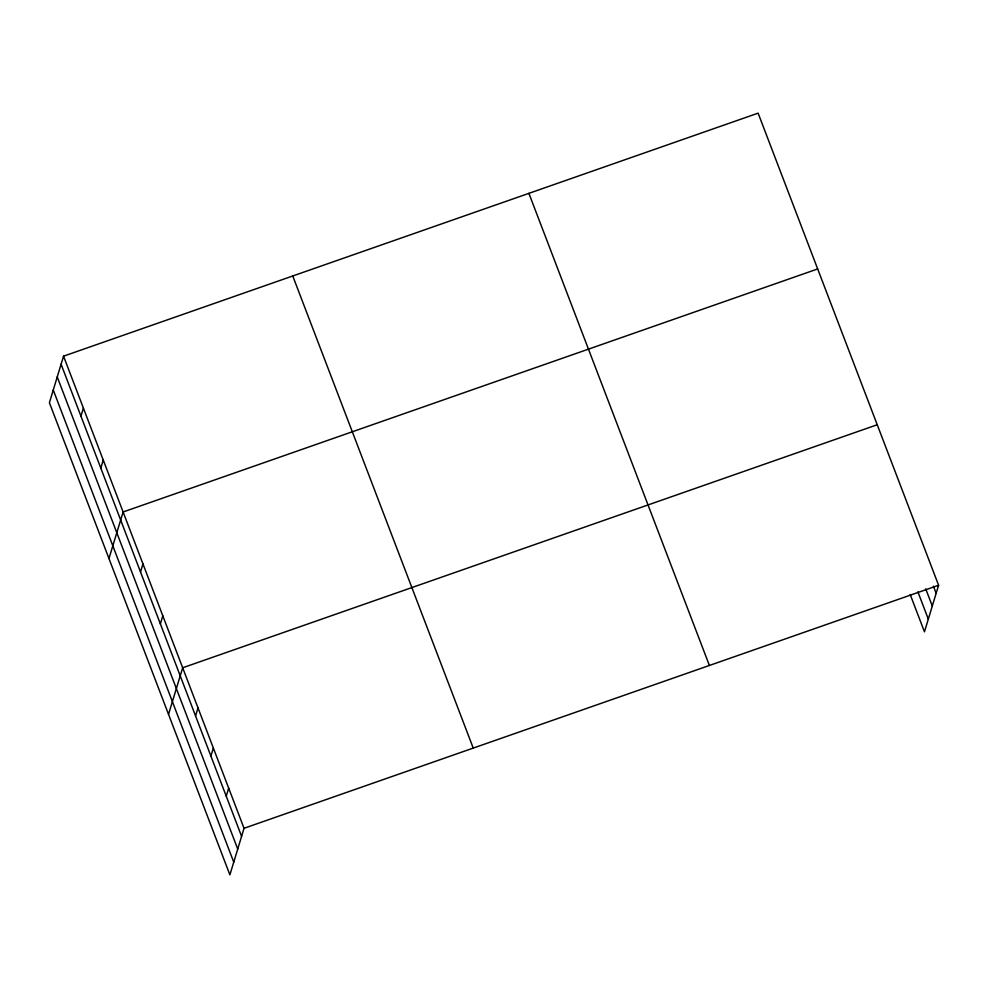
<?xml version="1.0" encoding="UTF-8"?>
<svg xmlns="http://www.w3.org/2000/svg" width="988" height="988" viewBox="0 0 988 988"><rect width="100%" height="100%" fill="white"/><g stroke="black" fill="none" stroke-linecap="round" stroke-linejoin="round"><path stroke-width="1.48" d="M63.541 356.174L49.4 402.734L229.883 874.849L244.036 828.29L63.541 356.174L758.117 113.151L938.6 585.267L924.459 631.826L910.207 594.554M80.954 416.17L83.4 408.106M100.801 468.102L103.258 460.05M108.964 558.529L123.105 511.982L817.669 268.946M140.518 571.966L142.964 563.913M160.365 623.897L162.81 615.845M168.528 714.336L182.669 667.777L877.233 424.741M195.562 715.954L198.008 707.902M210.901 756.092L213.346 748.04M226.24 796.217L228.697 788.165M244.036 828.29L938.6 585.267M933.413 586.156L936.155 593.319M925.719 588.823L932.289 606.027M917.901 591.886L928.312 619.118M528.901 193.352L709.396 665.467M292.757 275.985L473.24 748.089M61.095 364.239L241.591 836.354M57.242 376.934L237.725 849.05M53.266 390.025L233.748 862.141"/></g></svg>
